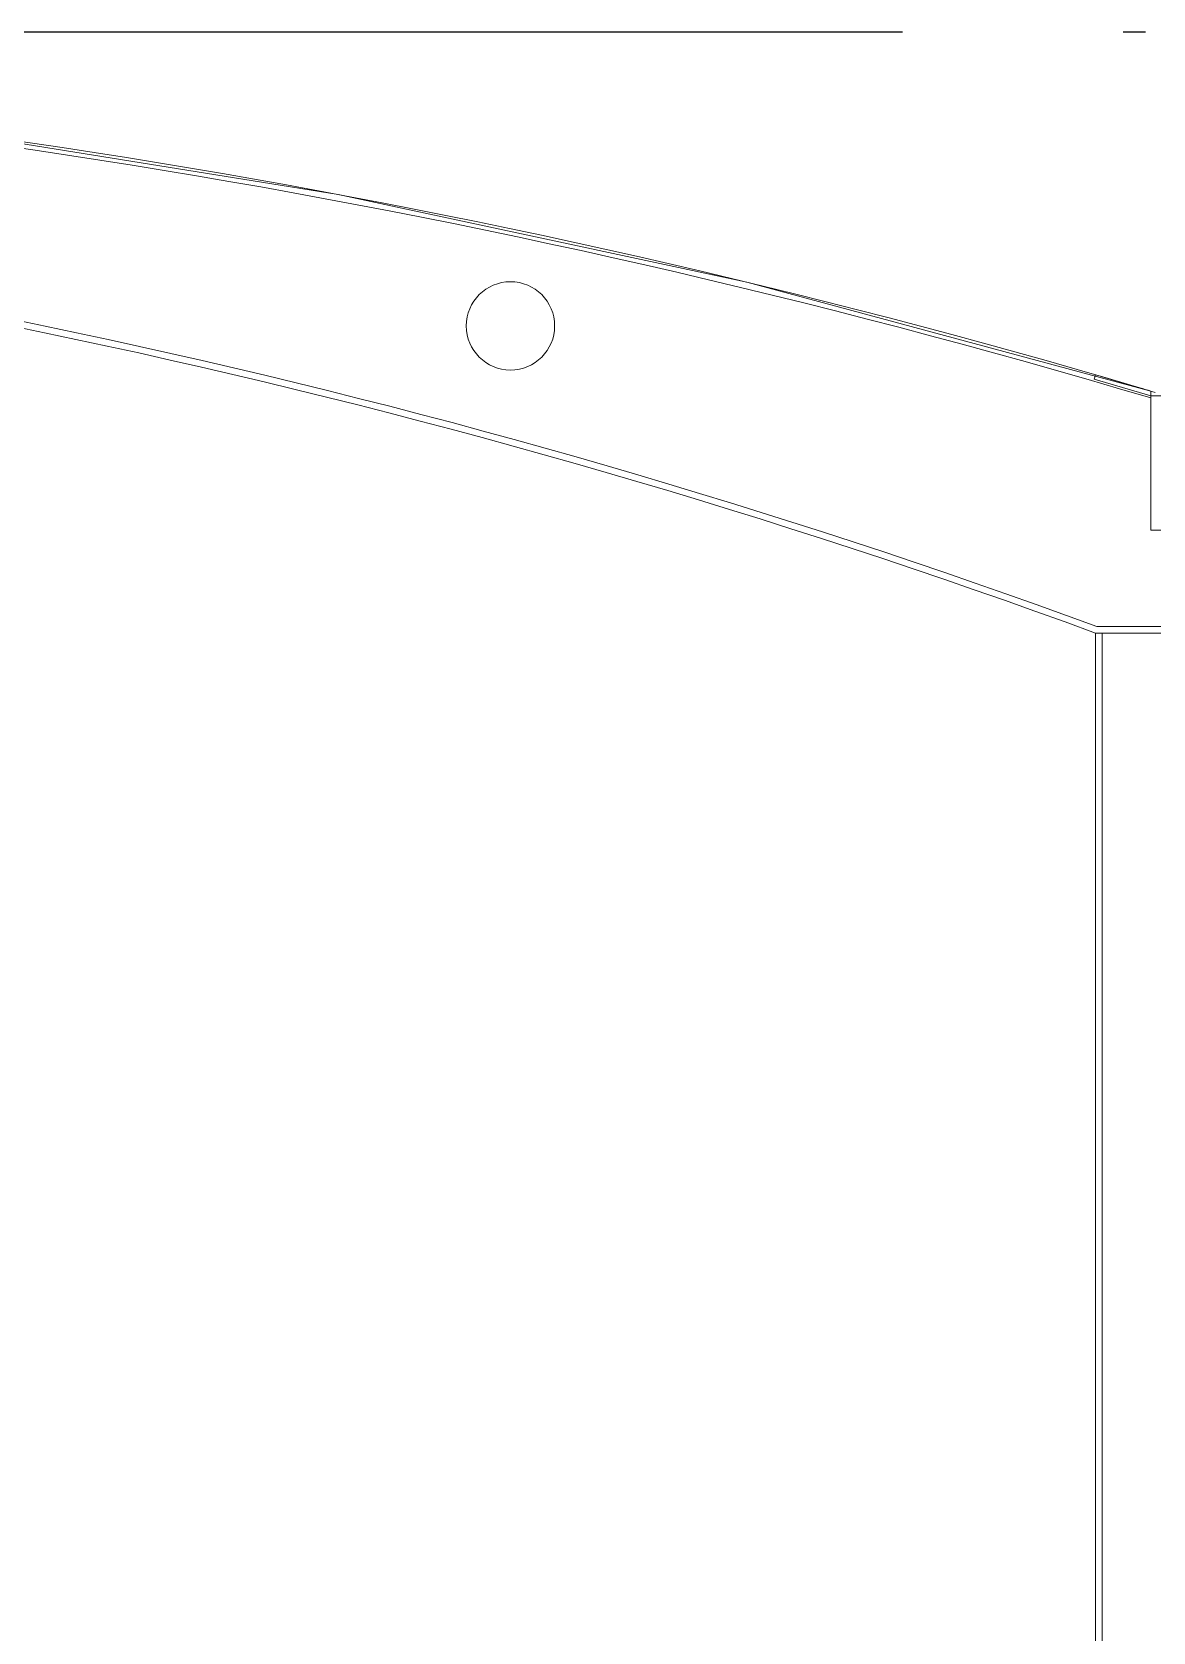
# Model space of a CAD drawing. Header units: millimetres. Extents: x -145765 to 32960, y 14307 to 133157.
# Drawn here: x 5287 to 6301, y 43505 to 44954 of the extents above; entities that cross this region are included whole.
import ezdxf

# ---------------------------------------------------------------- set-up
doc = ezdxf.new("R2010")
doc.units = ezdxf.units.MM
doc.header["$LTSCALE"] = 1000
doc.linetypes.add('DOTE', pattern=[2.42, 2, -0.2, 0.02, -0.2])
for name, color, linetype in [('A-AXIS-DOTE', 14, 'DOTE'), ('A-HATCH-1', 252, 'Continuous'), ('A-LIN-V', 9, 'Continuous'), ('PH-2D63', 86, 'Continuous')]:
    doc.layers.add(name, color=color, linetype=linetype)

msp = doc.modelspace()

# ---------------------------------------------------------------- linework, layer by layer
at = {"layer": 'A-AXIS-DOTE'}
msp.add_line((-49165.4, 44954.1), (24934.6, 44954.1), dxfattribs=at)
at = {"layer": 'A-HATCH-1', "lineweight": 9, "extrusion": (0, 1, 0)}
for p, q in [((5189.9, 44867.1), (5563.7, 44807)), ((5563.7, 44807), (5189.9, 44867.1)), ((5563.7, 44807), (5189.9, 44867.1)), ((5189.9, 44867.1), (5563.7, 44807)), ((5189.9, 44867.1), (5563.7, 44807)), ((5563.7, 44807), (5189.9, 44867.1)), ((5563.7, 44807), (5189.9, 44867.1)), ((5189.9, 44867.1), (5563.7, 44807)), ((5189.9, 44867.1), (5563.7, 44807)), ((5563.7, 44807), (5189.9, 44867.1)), ((5563.7, 44807), (5189.9, 44867.1)), ((5189.9, 44867.1), (5563.7, 44807)), ((5189.9, 44867.1), (5563.7, 44807)), ((5563.7, 44807), (5189.9, 44867.1)), ((5563.7, 44807), (5189.9, 44867.1)), ((5189.9, 44867.1), (5563.7, 44807)), ((5189.9, 44867.1), (5563.7, 44807)), ((5563.7, 44807), (5189.9, 44867.1)), ((5563.7, 44807), (5189.9, 44867.1)), ((5189.9, 44867.1), (5563.7, 44807)), ((5189.9, 44867.1), (5563.7, 44807)), ((5563.7, 44807), (5189.9, 44867.1)), ((5563.7, 44807), (5189.9, 44867.1)), ((5189.9, 44867.1), (5563.7, 44807)), ((5563.7, 44807), (5189.9, 44867.1)), ((5189.9, 44867.1), (5563.7, 44807)), ((5563.7, 44807), (5189.9, 44867.1)), ((5189.9, 44867.1), (5563.7, 44807)), ((5563.7, 44807), (5189.9, 44867.1)), ((5189.9, 44867.1), (5563.7, 44807)), ((5563.7, 44807), (5189.9, 44867.1)), ((5189.9, 44867.1), (5563.7, 44807)), ((5189.9, 44867.1), (5563.7, 44807)), ((5563.7, 44807), (5189.9, 44867.1)), ((5563.7, 44807), (5189.9, 44867.1)), ((5189.9, 44867.1), (5563.7, 44807)), ((5189.9, 44867.1), (5563.7, 44807)), ((5563.7, 44807), (5189.9, 44867.1)), ((5563.7, 44807), (5189.9, 44867.1)), ((5189.9, 44867.1), (5563.7, 44807)), ((5189.9, 44867.1), (5563.7, 44807)), ((5563.7, 44807), (5189.9, 44867.1)), ((5563.7, 44807), (5189.9, 44867.1)), ((5189.9, 44867.1), (5563.7, 44807)), ((5189.9, 44867.1), (5563.7, 44807)), ((5563.7, 44807), (5189.9, 44867.1)), ((5563.7, 44807), (5189.9, 44867.1)), ((5189.9, 44867.1), (5563.7, 44807)), ((5189.9, 44867.1), (5563.7, 44807)), ((5563.7, 44807), (5189.9, 44867.1)), ((5563.7, 44807), (5189.9, 44867.1)), ((5189.9, 44867.1), (5563.7, 44807)), ((5189.9, 44867.1), (5563.7, 44807)), ((5563.7, 44807), (5189.9, 44867.1)), ((5563.7, 44807), (5189.9, 44867.1)), ((5189.9, 44867.1), (5563.7, 44807)), ((5189.9, 44867.1), (5563.7, 44807)), ((5563.7, 44807), (5189.9, 44867.1)), ((5563.7, 44807), (5189.9, 44867.1)), ((5189.9, 44867.1), (5563.7, 44807)), ((5189.9, 44867.1), (5563.7, 44807)), ((5563.7, 44807), (5189.9, 44867.1)), ((5563.7, 44807), (5189.9, 44867.1)), ((5189.9, 44867.1), (5563.7, 44807)), ((5563.7, 44807), (5189.9, 44867.1)), ((5189.9, 44867.1), (5563.7, 44807)), ((5563.7, 44807), (5189.9, 44867.1)), ((5189.9, 44867.1), (5563.7, 44807)), ((5563.7, 44807), (5189.9, 44867.1)), ((5189.9, 44867.1), (5563.7, 44807)), ((5563.7, 44807), (5189.9, 44867.1)), ((5189.9, 44867.1), (5563.7, 44807)), ((5189.9, 44867.1), (5563.7, 44807)), ((5563.7, 44807), (5189.9, 44867.1)), ((5563.7, 44807), (5189.9, 44867.1)), ((5189.9, 44867.1), (5563.7, 44807)), ((5189.9, 44867.1), (5563.7, 44807)), ((5563.7, 44807), (5189.9, 44867.1)), ((5563.7, 44807), (5189.9, 44867.1)), ((5189.9, 44867.1), (5563.7, 44807)), ((5189.9, 44867.1), (5563.7, 44807)), ((5563.7, 44807), (5189.9, 44867.1)), ((5563.7, 44807), (5189.9, 44867.1)), ((5189.9, 44867.1), (5563.7, 44807)), ((5189.9, 44867.1), (5563.7, 44807)), ((5563.7, 44807), (5189.9, 44867.1)), ((5563.7, 44807), (5189.9, 44867.1)), ((5189.9, 44867.1), (5563.7, 44807)), ((5189.9, 44867.1), (5563.7, 44807)), ((5563.7, 44807), (5189.9, 44867.1)), ((5563.7, 44807), (5189.9, 44867.1)), ((5189.9, 44867.1), (5563.7, 44807)), ((5189.9, 44867.1), (5563.7, 44807)), ((5563.7, 44807), (5189.9, 44867.1)), ((5563.7, 44807), (5189.9, 44867.1)), ((5189.9, 44867.1), (5563.7, 44807)), ((5189.9, 44867.1), (5563.7, 44807)), ((5563.7, 44807), (5189.9, 44867.1)), ((5563.7, 44807), (5189.9, 44867.1)), ((5189.9, 44867.1), (5563.7, 44807)), ((5189.9, 44867.1), (5563.7, 44807)), ((5563.7, 44807), (5189.9, 44867.1)), ((5563.7, 44807), (5189.9, 44867.1)), ((5189.9, 44867.1), (5563.7, 44807)), ((5563.7, 44807), (5189.9, 44867.1)), ((5189.9, 44867.1), (5563.7, 44807)), ((5563.7, 44807), (5189.9, 44867.1)), ((5189.9, 44867.1), (5563.7, 44807)), ((5563.7, 44807), (5189.9, 44867.1)), ((5189.9, 44867.1), (5563.7, 44807)), ((5563.7, 44807), (5189.9, 44867.1)), ((5189.9, 44867.1), (5563.7, 44807)), ((5189.9, 44867.1), (5563.7, 44807)), ((5563.7, 44807), (5189.9, 44867.1)), ((5563.7, 44807), (5189.9, 44867.1)), ((5189.9, 44867.1), (5563.7, 44807)), ((5189.9, 44867.1), (5563.7, 44807)), ((5563.7, 44807), (5189.9, 44867.1)), ((5563.7, 44807), (5189.9, 44867.1)), ((5189.9, 44867.1), (5563.7, 44807)), ((5189.9, 44867.1), (5563.7, 44807)), ((5563.7, 44807), (5189.9, 44867.1)), ((5563.7, 44807), (5189.9, 44867.1)), ((5189.9, 44867.1), (5563.7, 44807)), ((5189.9, 44867.1), (5563.7, 44807)), ((5563.7, 44807), (5189.9, 44867.1)), ((5563.7, 44807), (5189.9, 44867.1)), ((5189.9, 44867.1), (5563.7, 44807)), ((5189.9, 44867.1), (5563.7, 44807)), ((5563.7, 44807), (5189.9, 44867.1)), ((5563.7, 44807), (5189.9, 44867.1)), ((5189.9, 44867.1), (5563.7, 44807)), ((5189.9, 44867.1), (5563.7, 44807)), ((5563.7, 44807), (5189.9, 44867.1)), ((5563.7, 44807), (5189.9, 44867.1)), ((5189.9, 44867.1), (5563.7, 44807)), ((5189.9, 44867.1), (5563.7, 44807)), ((5563.7, 44807), (5189.9, 44867.1)), ((5563.7, 44807), (5189.9, 44867.1)), ((5189.9, 44867.1), (5563.7, 44807)), ((5189.9, 44867.1), (5563.7, 44807)), ((5563.7, 44807), (5189.9, 44867.1)), ((5563.7, 44807), (5189.9, 44867.1)), ((5189.9, 44867.1), (5563.7, 44807)), ((5563.7, 44807), (5189.9, 44867.1)), ((5189.9, 44867.1), (5563.7, 44807)), ((5563.7, 44807), (5189.9, 44867.1)), ((5189.9, 44867.1), (5563.7, 44807)), ((5563.7, 44807), (5189.9, 44867.1)), ((5189.9, 44867.1), (5563.7, 44807)), ((5563.7, 44807), (5189.9, 44867.1)), ((5189.9, 44867.1), (5563.7, 44807)), ((5189.9, 44867.1), (5563.7, 44807)), ((5563.7, 44807), (5189.9, 44867.1)), ((5563.7, 44807), (5189.9, 44867.1)), ((5189.9, 44867.1), (5563.7, 44807)), ((5189.9, 44867.1), (5563.7, 44807)), ((5563.7, 44807), (5189.9, 44867.1)), ((5563.7, 44807), (5189.9, 44867.1)), ((5189.9, 44867.1), (5563.7, 44807)), ((5189.9, 44867.1), (5563.7, 44807)), ((5563.7, 44807), (5189.9, 44867.1)), ((5563.7, 44807), (5189.9, 44867.1)), ((5189.9, 44867.1), (5563.7, 44807)), ((5189.9, 44867.1), (5563.7, 44807)), ((5563.7, 44807), (5189.9, 44867.1)), ((5563.7, 44807), (5189.9, 44867.1)), ((5189.9, 44867.1), (5563.7, 44807)), ((5189.9, 44867.1), (5563.7, 44807)), ((5563.7, 44807), (5189.9, 44867.1)), ((5563.7, 44807), (5189.9, 44867.1)), ((5189.9, 44867.1), (5563.7, 44807)), ((5189.9, 44867.1), (5563.7, 44807)), ((5563.7, 44807), (5189.9, 44867.1)), ((5563.7, 44807), (5189.9, 44867.1)), ((5189.9, 44867.1), (5563.7, 44807)), ((5189.9, 44867.1), (5563.7, 44807)), ((5563.7, 44807), (5189.9, 44867.1)), ((5563.7, 44807), (5189.9, 44867.1)), ((5189.9, 44867.1), (5563.7, 44807)), ((5189.9, 44867.1), (5563.7, 44807)), ((5563.7, 44807), (5189.9, 44867.1)), ((5563.7, 44807), (5189.9, 44867.1)), ((5189.9, 44867.1), (5563.7, 44807)), ((5563.7, 44807), (5189.9, 44867.1)), ((5189.9, 44867.1), (5563.7, 44807)), ((5563.7, 44807), (5189.9, 44867.1)), ((5189.9, 44867.1), (5563.7, 44807)), ((5563.7, 44807), (5189.9, 44867.1)), ((5189.9, 44867.1), (5563.7, 44807)), ((5563.7, 44807), (5189.9, 44867.1)), ((5189.9, 44867.1), (5563.7, 44807)), ((5189.9, 44867.1), (5563.7, 44807)), ((5563.7, 44807), (5189.9, 44867.1)), ((5563.7, 44807), (5189.9, 44867.1)), ((5189.9, 44867.1), (5563.7, 44807)), ((5189.9, 44867.1), (5563.7, 44807)), ((5563.7, 44807), (5189.9, 44867.1)), ((5563.7, 44807), (5189.9, 44867.1)), ((5189.9, 44867.1), (5563.7, 44807)), ((5189.9, 44867.1), (5563.7, 44807)), ((5563.7, 44807), (5189.9, 44867.1)), ((5563.7, 44807), (5189.9, 44867.1)), ((5189.9, 44867.1), (5563.7, 44807)), ((5189.9, 44867.1), (5563.7, 44807)), ((5563.7, 44807), (5189.9, 44867.1)), ((5563.7, 44807), (5189.9, 44867.1)), ((5189.9, 44867.1), (5563.7, 44807)), ((5189.9, 44867.1), (5563.7, 44807)), ((5563.7, 44807), (5189.9, 44867.1)), ((5563.7, 44807), (5189.9, 44867.1)), ((5189.9, 44867.1), (5563.7, 44807)), ((5189.9, 44867.1), (5563.7, 44807)), ((5563.7, 44807), (5189.9, 44867.1)), ((5563.7, 44807), (5189.9, 44867.1)), ((5189.9, 44867.1), (5563.7, 44807)), ((5189.9, 44867.1), (5563.7, 44807)), ((5563.7, 44807), (5189.9, 44867.1)), ((5563.7, 44807), (5189.9, 44867.1)), ((5189.9, 44867.1), (5563.7, 44807)), ((5189.9, 44867.1), (5563.7, 44807)), ((5563.7, 44807), (5189.9, 44867.1)), ((5563.7, 44807), (5189.9, 44867.1)), ((5189.9, 44867.1), (5563.7, 44807)), ((5563.7, 44807), (5189.9, 44867.1)), ((5189.9, 44867.1), (5563.7, 44807)), ((5563.7, 44807), (5189.9, 44867.1)), ((5189.9, 44867.1), (5563.7, 44807)), ((5563.7, 44807), (5189.9, 44867.1)), ((5189.9, 44867.1), (5563.7, 44807)), ((5563.7, 44807), (5189.9, 44867.1)), ((5189.9, 44867.1), (5563.7, 44807)), ((5189.9, 44867.1), (5563.7, 44807)), ((5563.7, 44807), (5189.9, 44867.1)), ((5563.7, 44807), (5189.9, 44867.1)), ((5189.9, 44867.1), (5563.7, 44807)), ((5189.9, 44867.1), (5563.7, 44807)), ((5563.7, 44807), (5189.9, 44867.1)), ((5563.7, 44807), (5189.9, 44867.1)), ((5189.9, 44867.1), (5563.7, 44807)), ((5189.9, 44867.1), (5563.7, 44807)), ((5563.7, 44807), (5189.9, 44867.1)), ((5563.7, 44807), (5189.9, 44867.1)), ((5189.9, 44867.1), (5563.7, 44807)), ((5189.9, 44867.1), (5563.7, 44807)), ((5563.7, 44807), (5189.9, 44867.1)), ((5563.7, 44807), (5189.9, 44867.1)), ((5189.9, 44867.1), (5563.7, 44807)), ((5189.9, 44867.1), (5563.7, 44807)), ((5563.7, 44807), (5189.9, 44867.1)), ((5563.7, 44807), (5189.9, 44867.1)), ((5189.9, 44867.1), (5563.7, 44807)), ((5189.9, 44867.1), (5563.7, 44807)), ((5563.7, 44807), (5189.9, 44867.1)), ((5563.7, 44807), (5189.9, 44867.1)), ((5189.9, 44867.1), (5563.7, 44807)), ((5189.9, 44867.1), (5563.7, 44807)), ((5563.7, 44807), (5189.9, 44867.1)), ((5563.7, 44807), (5189.9, 44867.1)), ((5189.9, 44867.1), (5563.7, 44807)), ((5189.9, 44867.1), (5563.7, 44807)), ((5563.7, 44807), (5189.9, 44867.1)), ((5563.7, 44807), (5189.9, 44867.1)), ((5189.9, 44867.1), (5563.7, 44807)), ((5563.7, 44807), (5189.9, 44867.1)), ((5189.9, 44867.1), (5563.7, 44807)), ((5563.7, 44807), (5189.9, 44867.1)), ((5189.9, 44867.1), (5563.7, 44807)), ((5563.7, 44807), (5189.9, 44867.1)), ((5189.9, 44867.1), (5563.7, 44807)), ((5563.7, 44807), (5189.9, 44867.1)), ((5189.9, 44867.1), (5563.7, 44807)), ((5189.9, 44867.1), (5563.7, 44807)), ((5563.7, 44807), (5189.9, 44867.1)), ((5563.7, 44807), (5189.9, 44867.1)), ((5189.9, 44867.1), (5563.7, 44807)), ((5189.9, 44867.1), (5563.7, 44807)), ((5563.7, 44807), (5189.9, 44867.1)), ((5563.7, 44807), (5189.9, 44867.1)), ((5189.9, 44867.1), (5563.7, 44807)), ((5189.9, 44867.1), (5563.7, 44807)), ((5563.7, 44807), (5189.9, 44867.1)), ((5563.7, 44807), (5189.9, 44867.1)), ((5189.9, 44867.1), (5563.7, 44807)), ((5189.9, 44867.1), (5563.7, 44807)), ((5563.7, 44807), (5189.9, 44867.1)), ((5563.7, 44807), (5189.9, 44867.1)), ((5189.9, 44867.1), (5563.7, 44807)), ((5189.9, 44867.1), (5563.7, 44807)), ((5563.7, 44807), (5189.9, 44867.1)), ((5563.7, 44807), (5189.9, 44867.1)), ((5189.9, 44867.1), (5563.7, 44807)), ((5189.9, 44867.1), (5563.7, 44807)), ((5563.7, 44807), (5189.9, 44867.1)), ((5563.7, 44807), (5189.9, 44867.1)), ((5189.9, 44867.1), (5563.7, 44807)), ((5189.9, 44867.1), (5563.7, 44807)), ((5563.7, 44807), (5189.9, 44867.1)), ((5563.7, 44807), (5189.9, 44867.1)), ((5189.9, 44867.1), (5563.7, 44807)), ((5189.9, 44867.1), (5563.7, 44807)), ((5563.7, 44807), (5189.9, 44867.1)), ((5563.7, 44807), (5189.9, 44867.1)), ((5189.9, 44867.1), (5563.7, 44807)), ((5563.7, 44807), (5189.9, 44867.1)), ((5189.9, 44867.1), (5563.7, 44807)), ((5563.7, 44807), (5189.9, 44867.1)), ((5189.9, 44867.1), (5563.7, 44807)), ((5563.7, 44807), (5189.9, 44867.1)), ((5189.9, 44867.1), (5563.7, 44807)), ((5563.7, 44807), (5189.9, 44867.1)), ((5189.9, 44867.1), (5563.7, 44807)), ((5189.9, 44867.1), (5563.7, 44807)), ((5563.7, 44807), (5189.9, 44867.1)), ((5563.7, 44807), (5189.9, 44867.1)), ((5189.9, 44867.1), (5563.7, 44807)), ((5189.9, 44867.1), (5563.7, 44807)), ((5563.7, 44807), (5189.9, 44867.1)), ((5563.7, 44807), (5189.9, 44867.1)), ((5189.9, 44867.1), (5563.7, 44807)), ((5563.7, 44807), (5933.9, 44727.5)), ((5933.9, 44727.5), (5563.7, 44807)), ((5933.9, 44727.5), (5563.7, 44807)), ((5563.7, 44807), (5933.9, 44727.5)), ((5563.7, 44807), (5933.9, 44727.5)), ((5933.9, 44727.5), (5563.7, 44807)), ((5933.9, 44727.5), (5563.7, 44807)), ((5563.7, 44807), (5933.9, 44727.5)), ((5563.7, 44807), (5933.9, 44727.5)), ((5933.9, 44727.5), (5563.7, 44807)), ((5933.9, 44727.5), (5563.7, 44807)), ((5563.7, 44807), (5933.9, 44727.5)), ((5563.7, 44807), (5933.9, 44727.5)), ((5933.9, 44727.5), (5563.7, 44807)), ((5933.9, 44727.5), (5563.7, 44807)), ((5563.7, 44807), (5933.9, 44727.5)), ((5563.7, 44807), (5933.9, 44727.5)), ((5933.9, 44727.5), (5563.7, 44807)), ((5933.9, 44727.5), (5563.7, 44807)), ((5563.7, 44807), (5933.9, 44727.5)), ((5563.7, 44807), (5933.9, 44727.5)), ((5933.9, 44727.5), (5563.7, 44807)), ((5933.9, 44727.5), (5563.7, 44807)), ((5563.7, 44807), (5933.9, 44727.5)), ((5563.7, 44807), (5933.9, 44727.5)), ((5933.9, 44727.5), (5563.7, 44807)), ((5933.9, 44727.5), (5563.7, 44807)), ((5563.7, 44807), (5933.9, 44727.5)), ((5563.7, 44807), (5933.9, 44727.5)), ((5933.9, 44727.5), (5563.7, 44807)), ((5933.9, 44727.5), (5563.7, 44807)), ((5563.7, 44807), (5933.9, 44727.5)), ((5563.7, 44807), (5933.9, 44727.5)), ((5933.9, 44727.5), (5563.7, 44807)), ((5933.9, 44727.5), (5563.7, 44807)), ((5563.7, 44807), (5933.9, 44727.5)), ((5563.7, 44807), (5933.9, 44727.5)), ((5933.9, 44727.5), (5563.7, 44807)), ((5933.9, 44727.5), (5563.7, 44807)), ((5563.7, 44807), (5933.9, 44727.5)), ((5563.7, 44807), (5933.9, 44727.5)), ((5933.9, 44727.5), (5563.7, 44807)), ((5933.9, 44727.5), (5563.7, 44807)), ((5563.7, 44807), (5933.9, 44727.5)), ((5563.7, 44807), (5933.9, 44727.5)), ((5933.9, 44727.5), (5563.7, 44807)), ((5933.9, 44727.5), (5563.7, 44807)), ((5563.7, 44807), (5933.9, 44727.5)), ((5563.7, 44807), (5933.9, 44727.5)), ((5933.9, 44727.5), (5563.7, 44807)), ((5933.9, 44727.5), (5563.7, 44807)), ((5563.7, 44807), (5933.9, 44727.5)), ((5563.7, 44807), (5933.9, 44727.5)), ((5933.9, 44727.5), (5563.7, 44807)), ((5933.9, 44727.5), (5563.7, 44807)), ((5563.7, 44807), (5933.9, 44727.5)), ((5563.7, 44807), (5933.9, 44727.5)), ((5933.9, 44727.5), (5563.7, 44807)), ((5933.9, 44727.5), (5563.7, 44807)), ((5563.7, 44807), (5933.9, 44727.5)), ((5563.7, 44807), (5933.9, 44727.5)), ((5933.9, 44727.5), (5563.7, 44807)), ((5933.9, 44727.5), (5563.7, 44807)), ((5563.7, 44807), (5933.9, 44727.5)), ((5563.7, 44807), (5933.9, 44727.5)), ((5933.9, 44727.5), (5563.7, 44807)), ((5933.9, 44727.5), (5563.7, 44807)), ((5563.7, 44807), (5933.9, 44727.5)), ((5563.7, 44807), (5933.9, 44727.5)), ((5933.9, 44727.5), (5563.7, 44807)), ((5933.9, 44727.5), (5563.7, 44807)), ((5563.7, 44807), (5933.9, 44727.5)), ((5563.7, 44807), (5933.9, 44727.5)), ((5933.9, 44727.5), (5563.7, 44807)), ((5933.9, 44727.5), (5563.7, 44807)), ((5563.7, 44807), (5933.9, 44727.5)), ((5563.7, 44807), (5933.9, 44727.5)), ((5933.9, 44727.5), (5563.7, 44807)), ((5933.9, 44727.5), (5563.7, 44807)), ((5563.7, 44807), (5933.9, 44727.5)), ((5563.7, 44807), (5933.9, 44727.5)), ((5933.9, 44727.5), (5563.7, 44807)), ((5933.9, 44727.5), (5563.7, 44807)), ((5563.7, 44807), (5933.9, 44727.5)), ((5563.7, 44807), (5933.9, 44727.5)), ((5933.9, 44727.5), (5563.7, 44807)), ((5933.9, 44727.5), (5563.7, 44807)), ((5563.7, 44807), (5933.9, 44727.5)), ((5563.7, 44807), (5933.9, 44727.5)), ((5933.9, 44727.5), (5563.7, 44807)), ((5933.9, 44727.5), (5563.7, 44807)), ((5563.7, 44807), (5933.9, 44727.5)), ((5563.7, 44807), (5933.9, 44727.5)), ((5933.9, 44727.5), (5563.7, 44807)), ((5933.9, 44727.5), (5563.7, 44807)), ((5563.7, 44807), (5933.9, 44727.5)), ((5563.7, 44807), (5933.9, 44727.5)), ((5933.9, 44727.5), (5563.7, 44807)), ((5933.9, 44727.5), (5563.7, 44807)), ((5563.7, 44807), (5933.9, 44727.5)), ((5563.7, 44807), (5933.9, 44727.5)), ((5933.9, 44727.5), (5563.7, 44807)), ((5933.9, 44727.5), (5563.7, 44807)), ((5563.7, 44807), (5933.9, 44727.5)), ((5563.7, 44807), (5933.9, 44727.5)), ((5933.9, 44727.5), (5563.7, 44807)), ((5933.9, 44727.5), (5563.7, 44807)), ((5563.7, 44807), (5933.9, 44727.5)), ((5563.7, 44807), (5933.9, 44727.5)), ((5933.9, 44727.5), (5563.7, 44807)), ((5933.9, 44727.5), (5563.7, 44807)), ((5563.7, 44807), (5933.9, 44727.5)), ((5563.7, 44807), (5933.9, 44727.5)), ((5933.9, 44727.5), (5563.7, 44807)), ((5933.9, 44727.5), (5563.7, 44807)), ((5563.7, 44807), (5933.9, 44727.5)), ((5563.7, 44807), (5933.9, 44727.5)), ((5933.9, 44727.5), (5563.7, 44807)), ((5933.9, 44727.5), (5563.7, 44807)), ((5563.7, 44807), (5933.9, 44727.5)), ((5563.7, 44807), (5933.9, 44727.5)), ((5933.9, 44727.5), (5563.7, 44807)), ((5933.9, 44727.5), (5563.7, 44807)), ((5563.7, 44807), (5933.9, 44727.5)), ((5563.7, 44807), (5933.9, 44727.5)), ((5933.9, 44727.5), (5563.7, 44807)), ((5933.9, 44727.5), (5563.7, 44807)), ((5563.7, 44807), (5933.9, 44727.5)), ((5563.7, 44807), (5933.9, 44727.5)), ((5933.9, 44727.5), (5563.7, 44807)), ((5933.9, 44727.5), (5563.7, 44807)), ((5563.7, 44807), (5933.9, 44727.5)), ((5563.7, 44807), (5933.9, 44727.5)), ((5933.9, 44727.5), (5563.7, 44807)), ((5933.9, 44727.5), (5563.7, 44807)), ((5563.7, 44807), (5933.9, 44727.5)), ((5563.7, 44807), (5933.9, 44727.5)), ((5933.9, 44727.5), (5563.7, 44807)), ((5933.9, 44727.5), (5563.7, 44807)), ((5563.7, 44807), (5933.9, 44727.5)), ((5563.7, 44807), (5933.9, 44727.5)), ((5933.9, 44727.5), (5563.7, 44807)), ((5933.9, 44727.5), (5563.7, 44807)), ((5563.7, 44807), (5933.9, 44727.5)), ((5563.7, 44807), (5933.9, 44727.5)), ((5933.9, 44727.5), (5563.7, 44807)), ((5933.9, 44727.5), (5563.7, 44807)), ((5563.7, 44807), (5933.9, 44727.5)), ((5563.7, 44807), (5933.9, 44727.5)), ((5933.9, 44727.5), (5563.7, 44807)), ((5933.9, 44727.5), (5563.7, 44807)), ((5563.7, 44807), (5933.9, 44727.5)), ((5563.7, 44807), (5933.9, 44727.5)), ((5933.9, 44727.5), (5563.7, 44807)), ((5933.9, 44727.5), (5563.7, 44807)), ((5563.7, 44807), (5933.9, 44727.5)), ((5563.7, 44807), (5933.9, 44727.5)), ((5933.9, 44727.5), (5563.7, 44807)), ((5933.9, 44727.5), (5563.7, 44807)), ((5563.7, 44807), (5933.9, 44727.5)), ((5563.7, 44807), (5933.9, 44727.5)), ((5933.9, 44727.5), (5563.7, 44807)), ((5933.9, 44727.5), (5563.7, 44807)), ((5563.7, 44807), (5933.9, 44727.5)), ((5563.7, 44807), (5933.9, 44727.5)), ((5933.9, 44727.5), (5563.7, 44807)), ((5933.9, 44727.5), (5563.7, 44807)), ((5563.7, 44807), (5933.9, 44727.5)), ((5563.7, 44807), (5933.9, 44727.5)), ((5933.9, 44727.5), (5563.7, 44807)), ((5933.9, 44727.5), (5563.7, 44807)), ((5563.7, 44807), (5933.9, 44727.5)), ((5563.7, 44807), (5933.9, 44727.5)), ((5933.9, 44727.5), (5563.7, 44807)), ((5933.9, 44727.5), (5563.7, 44807)), ((5563.7, 44807), (5933.9, 44727.5)), ((5563.7, 44807), (5933.9, 44727.5)), ((5933.9, 44727.5), (5563.7, 44807)), ((5933.9, 44727.5), (5563.7, 44807)), ((5563.7, 44807), (5933.9, 44727.5)), ((5563.7, 44807), (5933.9, 44727.5)), ((5933.9, 44727.5), (5563.7, 44807)), ((5933.9, 44727.5), (5563.7, 44807)), ((5563.7, 44807), (5933.9, 44727.5)), ((5563.7, 44807), (5933.9, 44727.5)), ((5933.9, 44727.5), (5563.7, 44807)), ((5933.9, 44727.5), (5563.7, 44807)), ((5563.7, 44807), (5933.9, 44727.5)), ((5563.7, 44807), (5933.9, 44727.5)), ((5933.9, 44727.5), (5563.7, 44807)), ((5933.9, 44727.5), (5563.7, 44807)), ((5563.7, 44807), (5933.9, 44727.5)), ((5563.7, 44807), (5933.9, 44727.5)), ((5933.9, 44727.5), (5563.7, 44807)), ((5933.9, 44727.5), (5563.7, 44807)), ((5563.7, 44807), (5933.9, 44727.5)), ((5563.7, 44807), (5933.9, 44727.5)), ((5933.9, 44727.5), (5563.7, 44807)), ((5933.9, 44727.5), (5563.7, 44807)), ((5563.7, 44807), (5933.9, 44727.5)), ((5563.7, 44807), (5933.9, 44727.5)), ((5933.9, 44727.5), (5563.7, 44807)), ((5933.9, 44727.5), (5563.7, 44807)), ((5563.7, 44807), (5933.9, 44727.5)), ((5563.7, 44807), (5933.9, 44727.5)), ((5933.9, 44727.5), (5563.7, 44807)), ((5933.9, 44727.5), (5563.7, 44807)), ((5563.7, 44807), (5933.9, 44727.5)), ((5563.7, 44807), (5933.9, 44727.5)), ((5933.9, 44727.5), (5563.7, 44807)), ((5933.9, 44727.5), (5563.7, 44807)), ((5563.7, 44807), (5933.9, 44727.5)), ((5563.7, 44807), (5933.9, 44727.5)), ((5933.9, 44727.5), (5563.7, 44807)), ((5933.9, 44727.5), (5563.7, 44807)), ((5563.7, 44807), (5933.9, 44727.5)), ((5563.7, 44807), (5933.9, 44727.5)), ((5933.9, 44727.5), (5563.7, 44807)), ((5933.9, 44727.5), (5563.7, 44807)), ((5563.7, 44807), (5933.9, 44727.5)), ((5563.7, 44807), (5933.9, 44727.5)), ((5933.9, 44727.5), (5563.7, 44807)), ((5933.9, 44727.5), (5563.7, 44807)), ((5563.7, 44807), (5933.9, 44727.5)), ((5563.7, 44807), (5933.9, 44727.5)), ((5933.9, 44727.5), (5563.7, 44807)), ((5933.9, 44727.5), (5563.7, 44807)), ((5563.7, 44807), (5933.9, 44727.5)), ((5563.7, 44807), (5933.9, 44727.5)), ((5933.9, 44727.5), (5563.7, 44807)), ((5933.9, 44727.5), (5563.7, 44807)), ((5563.7, 44807), (5933.9, 44727.5)), ((5563.7, 44807), (5933.9, 44727.5)), ((5933.9, 44727.5), (5563.7, 44807)), ((5933.9, 44727.5), (5563.7, 44807)), ((5563.7, 44807), (5933.9, 44727.5)), ((5563.7, 44807), (5933.9, 44727.5)), ((5933.9, 44727.5), (5563.7, 44807)), ((5933.9, 44727.5), (5563.7, 44807)), ((5563.7, 44807), (5933.9, 44727.5)), ((5563.7, 44807), (5933.9, 44727.5)), ((5933.9, 44727.5), (5563.7, 44807)), ((5933.9, 44727.5), (5563.7, 44807)), ((5563.7, 44807), (5933.9, 44727.5)), ((5563.7, 44807), (5933.9, 44727.5)), ((5933.9, 44727.5), (5563.7, 44807)), ((5933.9, 44727.5), (5563.7, 44807)), ((5563.7, 44807), (5933.9, 44727.5)), ((5563.7, 44807), (5933.9, 44727.5)), ((5933.9, 44727.5), (5563.7, 44807)), ((5933.9, 44727.5), (5563.7, 44807)), ((5563.7, 44807), (5933.9, 44727.5)), ((5563.7, 44807), (5933.9, 44727.5)), ((5933.9, 44727.5), (5563.7, 44807)), ((5933.9, 44727.5), (5563.7, 44807)), ((5563.7, 44807), (5933.9, 44727.5)), ((5563.7, 44807), (5933.9, 44727.5)), ((5933.9, 44727.5), (5563.7, 44807)), ((5933.9, 44727.5), (5563.7, 44807)), ((5563.7, 44807), (5933.9, 44727.5)), ((5563.7, 44807), (5933.9, 44727.5)), ((5933.9, 44727.5), (5563.7, 44807)), ((5933.9, 44727.5), (5563.7, 44807)), ((5563.7, 44807), (5933.9, 44727.5)), ((5563.7, 44807), (5933.9, 44727.5)), ((5933.9, 44727.5), (5563.7, 44807)), ((5933.9, 44727.5), (5563.7, 44807)), ((5563.7, 44807), (5933.9, 44727.5)), ((5563.7, 44807), (5933.9, 44727.5)), ((5933.9, 44727.5), (5563.7, 44807)), ((5933.9, 44727.5), (5563.7, 44807)), ((5563.7, 44807), (5933.9, 44727.5)), ((5563.7, 44807), (5933.9, 44727.5)), ((5933.9, 44727.5), (5563.7, 44807)), ((5933.9, 44727.5), (5563.7, 44807)), ((5563.7, 44807), (5933.9, 44727.5)), ((5563.7, 44807), (5933.9, 44727.5)), ((5933.9, 44727.5), (5563.7, 44807)), ((5933.9, 44727.5), (5563.7, 44807)), ((5563.7, 44807), (5933.9, 44727.5)), ((5563.7, 44807), (5933.9, 44727.5)), ((5933.9, 44727.5), (5563.7, 44807)), ((5933.9, 44727.5), (5563.7, 44807)), ((5563.7, 44807), (5933.9, 44727.5)), ((5563.7, 44807), (5933.9, 44727.5)), ((5933.9, 44727.5), (5563.7, 44807)), ((5933.9, 44727.5), (5563.7, 44807)), ((5563.7, 44807), (5933.9, 44727.5)), ((5563.7, 44807), (5933.9, 44727.5)), ((5933.9, 44727.5), (5563.7, 44807)), ((5933.9, 44727.5), (5563.7, 44807)), ((5563.7, 44807), (5933.9, 44727.5)), ((5563.7, 44807), (5933.9, 44727.5)), ((5933.9, 44727.5), (5563.7, 44807)), ((5933.9, 44727.5), (5563.7, 44807)), ((5563.7, 44807), (5933.9, 44727.5)), ((5563.7, 44807), (5933.9, 44727.5)), ((5933.9, 44727.5), (5563.7, 44807)), ((5933.9, 44727.5), (5563.7, 44807)), ((5563.7, 44807), (5933.9, 44727.5)), ((5563.7, 44807), (5933.9, 44727.5)), ((5933.9, 44727.5), (5563.7, 44807)), ((5933.9, 44727.5), (5563.7, 44807)), ((5563.7, 44807), (5933.9, 44727.5)), ((5563.7, 44807), (5933.9, 44727.5)), ((5933.9, 44727.5), (5563.7, 44807)), ((5933.9, 44727.5), (5563.7, 44807)), ((5563.7, 44807), (5933.9, 44727.5)), ((5563.7, 44807), (5933.9, 44727.5)), ((5933.9, 44727.5), (5563.7, 44807)), ((5933.9, 44727.5), (5563.7, 44807)), ((5563.7, 44807), (5933.9, 44727.5)), ((5563.7, 44807), (5933.9, 44727.5)), ((5933.9, 44727.5), (5563.7, 44807)), ((5933.9, 44727.5), (5563.7, 44807)), ((5563.7, 44807), (5933.9, 44727.5)), ((5563.7, 44807), (5933.9, 44727.5)), ((5933.9, 44727.5), (5563.7, 44807)), ((5933.9, 44727.5), (5563.7, 44807)), ((5563.7, 44807), (5933.9, 44727.5)), ((5933.9, 44727.5), (6299.5, 44628.8)), ((6299.5, 44628.8), (5933.9, 44727.5)), ((6299.5, 44628.8), (5933.9, 44727.5)), ((5933.9, 44727.5), (6299.5, 44628.8)), ((5933.9, 44727.5), (6299.5, 44628.8)), ((6299.5, 44628.8), (5933.9, 44727.5)), ((6299.5, 44628.8), (5933.9, 44727.5)), ((5933.9, 44727.5), (6299.5, 44628.8)), ((5933.9, 44727.5), (6299.5, 44628.8)), ((6299.5, 44628.8), (5933.9, 44727.5)), ((6299.5, 44628.8), (5933.9, 44727.5)), ((5933.9, 44727.5), (6299.5, 44628.8)), ((6299.5, 44628.8), (5933.9, 44727.5)), ((5933.9, 44727.5), (6299.5, 44628.8)), ((6299.5, 44628.8), (5933.9, 44727.5)), ((5933.9, 44727.5), (6299.5, 44628.8)), ((5933.9, 44727.5), (6299.5, 44628.8)), ((6299.5, 44628.8), (5933.9, 44727.5)), ((6299.5, 44628.8), (5933.9, 44727.5)), ((5933.9, 44727.5), (6299.5, 44628.8)), ((5933.9, 44727.5), (6299.5, 44628.8)), ((6299.5, 44628.8), (5933.9, 44727.5)), ((6299.5, 44628.8), (5933.9, 44727.5)), ((5933.9, 44727.5), (6299.5, 44628.8)), ((5933.9, 44727.5), (6299.5, 44628.8)), ((6299.5, 44628.8), (5933.9, 44727.5)), ((6299.5, 44628.8), (5933.9, 44727.5)), ((5933.9, 44727.5), (6299.5, 44628.8)), ((5933.9, 44727.5), (6299.5, 44628.8)), ((6299.5, 44628.8), (5933.9, 44727.5)), ((6299.5, 44628.8), (5933.9, 44727.5)), ((5933.9, 44727.5), (6299.5, 44628.8)), ((5933.9, 44727.5), (6299.5, 44628.8)), ((6299.5, 44628.8), (5933.9, 44727.5)), ((6299.5, 44628.8), (5933.9, 44727.5)), ((5933.9, 44727.5), (6299.5, 44628.8)), ((5933.9, 44727.5), (6299.5, 44628.8)), ((6299.5, 44628.8), (5933.9, 44727.5)), ((6299.5, 44628.8), (5933.9, 44727.5)), ((5933.9, 44727.5), (6299.5, 44628.8)), ((5933.9, 44727.5), (6299.5, 44628.8)), ((6299.5, 44628.8), (5933.9, 44727.5)), ((6299.5, 44628.8), (5933.9, 44727.5)), ((5933.9, 44727.5), (6299.5, 44628.8)), ((5933.9, 44727.5), (6299.5, 44628.8)), ((6299.5, 44628.8), (5933.9, 44727.5)), ((6299.5, 44628.8), (5933.9, 44727.5)), ((5933.9, 44727.5), (6299.5, 44628.8)), ((5933.9, 44727.5), (6299.5, 44628.8)), ((6299.5, 44628.8), (5933.9, 44727.5)), ((6299.5, 44628.8), (5933.9, 44727.5)), ((5933.9, 44727.5), (6299.5, 44628.8)), ((6299.5, 44628.8), (5933.9, 44727.5)), ((5933.9, 44727.5), (6299.5, 44628.8)), ((6299.5, 44628.8), (5933.9, 44727.5)), ((5933.9, 44727.5), (6299.5, 44628.8)), ((5933.9, 44727.5), (6299.5, 44628.8)), ((6299.5, 44628.8), (5933.9, 44727.5)), ((6299.5, 44628.8), (5933.9, 44727.5)), ((5933.9, 44727.5), (6299.5, 44628.8)), ((5933.9, 44727.5), (6299.5, 44628.8)), ((6299.5, 44628.8), (5933.9, 44727.5)), ((6299.5, 44628.8), (5933.9, 44727.5)), ((5933.9, 44727.5), (6299.5, 44628.8)), ((5933.9, 44727.5), (6299.5, 44628.8)), ((6299.5, 44628.8), (5933.9, 44727.5)), ((6299.5, 44628.8), (5933.9, 44727.5)), ((5933.9, 44727.5), (6299.5, 44628.8)), ((5933.9, 44727.5), (6299.5, 44628.8)), ((6299.5, 44628.8), (5933.9, 44727.5)), ((6299.5, 44628.8), (5933.9, 44727.5)), ((5933.9, 44727.5), (6299.5, 44628.8)), ((5933.9, 44727.5), (6299.5, 44628.8)), ((6299.5, 44628.8), (5933.9, 44727.5)), ((6299.5, 44628.8), (5933.9, 44727.5)), ((5933.9, 44727.5), (6299.5, 44628.8)), ((5933.9, 44727.5), (6299.5, 44628.8)), ((6299.5, 44628.8), (5933.9, 44727.5)), ((6299.5, 44628.8), (5933.9, 44727.5)), ((5933.9, 44727.5), (6299.5, 44628.8)), ((5933.9, 44727.5), (6299.5, 44628.8)), ((6299.5, 44628.8), (5933.9, 44727.5)), ((6299.5, 44628.8), (5933.9, 44727.5)), ((5933.9, 44727.5), (6299.5, 44628.8)), ((5933.9, 44727.5), (6299.5, 44628.8)), ((6299.5, 44628.8), (5933.9, 44727.5)), ((6299.5, 44628.8), (5933.9, 44727.5)), ((5933.9, 44727.5), (6299.5, 44628.8)), ((5933.9, 44727.5), (6299.5, 44628.8)), ((6299.5, 44628.8), (5933.9, 44727.5)), ((6299.5, 44628.8), (5933.9, 44727.5)), ((5933.9, 44727.5), (6299.5, 44628.8)), ((6299.5, 44628.8), (5933.9, 44727.5)), ((5933.9, 44727.5), (6299.5, 44628.8)), ((6299.5, 44628.8), (5933.9, 44727.5)), ((5933.9, 44727.5), (6299.5, 44628.8)), ((5933.9, 44727.5), (6299.5, 44628.8)), ((6299.5, 44628.8), (5933.9, 44727.5)), ((6299.5, 44628.8), (5933.9, 44727.5)), ((5933.9, 44727.5), (6299.5, 44628.8)), ((5933.9, 44727.5), (6299.5, 44628.8)), ((6299.5, 44628.8), (5933.9, 44727.5)), ((6299.5, 44628.8), (5933.9, 44727.5)), ((5933.9, 44727.5), (6299.5, 44628.8)), ((5933.9, 44727.5), (6299.5, 44628.8)), ((6299.5, 44628.8), (5933.9, 44727.5)), ((6299.5, 44628.8), (5933.9, 44727.5)), ((5933.9, 44727.5), (6299.5, 44628.8)), ((5933.9, 44727.5), (6299.5, 44628.8)), ((6299.5, 44628.8), (5933.9, 44727.5)), ((6299.5, 44628.8), (5933.9, 44727.5)), ((5933.9, 44727.5), (6299.5, 44628.8)), ((5933.9, 44727.5), (6299.5, 44628.8)), ((6299.5, 44628.8), (5933.9, 44727.5)), ((6299.5, 44628.8), (5933.9, 44727.5)), ((5933.9, 44727.5), (6299.5, 44628.8)), ((5933.9, 44727.5), (6299.5, 44628.8)), ((6299.5, 44628.8), (5933.9, 44727.5)), ((6299.5, 44628.8), (5933.9, 44727.5)), ((5933.9, 44727.5), (6299.5, 44628.8)), ((5933.9, 44727.5), (6299.5, 44628.8)), ((6299.5, 44628.8), (5933.9, 44727.5)), ((6299.5, 44628.8), (5933.9, 44727.5)), ((5933.9, 44727.5), (6299.5, 44628.8)), ((5933.9, 44727.5), (6299.5, 44628.8)), ((6299.5, 44628.8), (5933.9, 44727.5)), ((6299.5, 44628.8), (5933.9, 44727.5)), ((5933.9, 44727.5), (6299.5, 44628.8)), ((5933.9, 44727.5), (6299.5, 44628.8)), ((6299.5, 44628.8), (5933.9, 44727.5)), ((6299.5, 44628.8), (5933.9, 44727.5)), ((5933.9, 44727.5), (6299.5, 44628.8)), ((6299.5, 44628.8), (5933.9, 44727.5)), ((5933.9, 44727.5), (6299.5, 44628.8)), ((6299.5, 44628.8), (5933.9, 44727.5)), ((5933.9, 44727.5), (6299.5, 44628.8)), ((5933.9, 44727.5), (6299.5, 44628.8)), ((6299.5, 44628.8), (5933.9, 44727.5)), ((6299.5, 44628.8), (5933.9, 44727.5)), ((5933.9, 44727.5), (6299.5, 44628.8)), ((5933.9, 44727.5), (6299.5, 44628.8)), ((6299.5, 44628.8), (5933.9, 44727.5)), ((6299.5, 44628.8), (5933.9, 44727.5)), ((5933.9, 44727.5), (6299.5, 44628.8)), ((5933.9, 44727.5), (6299.5, 44628.8)), ((6299.5, 44628.8), (5933.9, 44727.5)), ((6299.5, 44628.8), (5933.9, 44727.5)), ((5933.9, 44727.5), (6299.5, 44628.8)), ((5933.9, 44727.5), (6299.5, 44628.8)), ((6299.5, 44628.8), (5933.9, 44727.5)), ((6299.5, 44628.8), (5933.9, 44727.5)), ((5933.9, 44727.5), (6299.5, 44628.8)), ((5933.9, 44727.5), (6299.5, 44628.8)), ((6299.5, 44628.8), (5933.9, 44727.5)), ((6299.5, 44628.8), (5933.9, 44727.5)), ((5933.9, 44727.5), (6299.5, 44628.8)), ((5933.9, 44727.5), (6299.5, 44628.8)), ((6299.5, 44628.8), (5933.9, 44727.5)), ((6299.5, 44628.8), (5933.9, 44727.5)), ((5933.9, 44727.5), (6299.5, 44628.8)), ((5933.9, 44727.5), (6299.5, 44628.8)), ((6299.5, 44628.8), (5933.9, 44727.5)), ((6299.5, 44628.8), (5933.9, 44727.5)), ((5933.9, 44727.5), (6299.5, 44628.8)), ((5933.9, 44727.5), (6299.5, 44628.8)), ((6299.5, 44628.8), (5933.9, 44727.5)), ((6299.5, 44628.8), (5933.9, 44727.5)), ((5933.9, 44727.5), (6299.5, 44628.8)), ((5933.9, 44727.5), (6299.5, 44628.8)), ((6299.5, 44628.8), (5933.9, 44727.5)), ((6299.5, 44628.8), (5933.9, 44727.5)), ((5933.9, 44727.5), (6299.5, 44628.8)), ((6299.5, 44628.8), (5933.9, 44727.5)), ((5933.9, 44727.5), (6299.5, 44628.8)), ((6299.5, 44628.8), (5933.9, 44727.5)), ((5933.9, 44727.5), (6299.5, 44628.8)), ((5933.9, 44727.5), (6299.5, 44628.8)), ((6299.5, 44628.8), (5933.9, 44727.5)), ((6299.5, 44628.8), (5933.9, 44727.5)), ((5933.9, 44727.5), (6299.5, 44628.8)), ((5933.9, 44727.5), (6299.5, 44628.8)), ((6299.5, 44628.8), (5933.9, 44727.5)), ((6299.5, 44628.8), (5933.9, 44727.5)), ((5933.9, 44727.5), (6299.5, 44628.8)), ((5933.9, 44727.5), (6299.5, 44628.8)), ((6299.5, 44628.8), (5933.9, 44727.5)), ((6299.5, 44628.8), (5933.9, 44727.5)), ((5933.9, 44727.5), (6299.5, 44628.8)), ((5933.9, 44727.5), (6299.5, 44628.8)), ((6299.5, 44628.8), (5933.9, 44727.5)), ((6299.5, 44628.8), (5933.9, 44727.5)), ((5933.9, 44727.5), (6299.5, 44628.8)), ((5933.9, 44727.5), (6299.5, 44628.8)), ((6299.5, 44628.8), (5933.9, 44727.5)), ((6299.5, 44628.8), (5933.9, 44727.5)), ((5933.9, 44727.5), (6299.5, 44628.8)), ((5933.9, 44727.5), (6299.5, 44628.8)), ((6299.5, 44628.8), (5933.9, 44727.5)), ((6299.5, 44628.8), (5933.9, 44727.5)), ((5933.9, 44727.5), (6299.5, 44628.8)), ((5933.9, 44727.5), (6299.5, 44628.8)), ((6299.5, 44628.8), (5933.9, 44727.5)), ((6299.5, 44628.8), (5933.9, 44727.5)), ((5933.9, 44727.5), (6299.5, 44628.8)), ((5933.9, 44727.5), (6299.5, 44628.8)), ((6299.5, 44628.8), (5933.9, 44727.5)), ((6299.5, 44628.8), (5933.9, 44727.5)), ((5933.9, 44727.5), (6299.5, 44628.8)), ((5933.9, 44727.5), (6299.5, 44628.8)), ((6299.5, 44628.8), (5933.9, 44727.5)), ((6299.5, 44628.8), (5933.9, 44727.5)), ((5933.9, 44727.5), (6299.5, 44628.8)), ((6299.5, 44628.8), (5933.9, 44727.5)), ((5933.9, 44727.5), (6299.5, 44628.8)), ((6299.5, 44628.8), (5933.9, 44727.5)), ((5933.9, 44727.5), (6299.5, 44628.8)), ((5933.9, 44727.5), (6299.5, 44628.8)), ((6299.5, 44628.8), (5933.9, 44727.5)), ((6299.5, 44628.8), (5933.9, 44727.5)), ((5933.9, 44727.5), (6299.5, 44628.8)), ((5933.9, 44727.5), (6299.5, 44628.8)), ((6299.5, 44628.8), (5933.9, 44727.5)), ((6299.5, 44628.8), (5933.9, 44727.5)), ((5933.9, 44727.5), (6299.5, 44628.8)), ((5933.9, 44727.5), (6299.5, 44628.8)), ((6299.5, 44628.8), (5933.9, 44727.5)), ((6299.5, 44628.8), (5933.9, 44727.5)), ((5933.9, 44727.5), (6299.5, 44628.8)), ((5933.9, 44727.5), (6299.5, 44628.8)), ((6299.5, 44628.8), (5933.9, 44727.5)), ((6299.5, 44628.8), (5933.9, 44727.5)), ((5933.9, 44727.5), (6299.5, 44628.8)), ((5933.9, 44727.5), (6299.5, 44628.8)), ((6299.5, 44628.8), (5933.9, 44727.5)), ((6299.5, 44628.8), (5933.9, 44727.5)), ((5933.9, 44727.5), (6299.5, 44628.8)), ((5933.9, 44727.5), (6299.5, 44628.8)), ((6299.5, 44628.8), (5933.9, 44727.5)), ((6299.5, 44628.8), (5933.9, 44727.5)), ((5933.9, 44727.5), (6299.5, 44628.8)), ((5933.9, 44727.5), (6299.5, 44628.8)), ((6299.5, 44628.8), (5933.9, 44727.5)), ((6299.5, 44628.8), (5933.9, 44727.5)), ((5933.9, 44727.5), (6299.5, 44628.8)), ((5933.9, 44727.5), (6299.5, 44628.8)), ((6299.5, 44628.8), (5933.9, 44727.5)), ((6299.5, 44628.8), (5933.9, 44727.5)), ((5933.9, 44727.5), (6299.5, 44628.8)), ((5933.9, 44727.5), (6299.5, 44628.8)), ((6299.5, 44628.8), (5933.9, 44727.5)), ((6299.5, 44628.8), (5933.9, 44727.5)), ((5933.9, 44727.5), (6299.5, 44628.8)), ((6299.5, 44628.8), (5933.9, 44727.5)), ((5933.9, 44727.5), (6299.5, 44628.8)), ((6299.5, 44628.8), (5933.9, 44727.5)), ((5933.9, 44727.5), (6299.5, 44628.8)), ((5933.9, 44727.5), (6299.5, 44628.8)), ((6299.5, 44628.8), (5933.9, 44727.5)), ((6299.5, 44628.8), (5933.9, 44727.5)), ((5933.9, 44727.5), (6299.5, 44628.8)), ((5933.9, 44727.5), (6299.5, 44628.8)), ((6299.5, 44628.8), (5933.9, 44727.5)), ((6299.5, 44628.8), (5933.9, 44727.5)), ((5933.9, 44727.5), (6299.5, 44628.8)), ((5933.9, 44727.5), (6299.5, 44628.8)), ((6299.5, 44628.8), (5933.9, 44727.5)), ((6299.5, 44628.8), (5933.9, 44727.5)), ((5933.9, 44727.5), (6299.5, 44628.8)), ((5933.9, 44727.5), (6299.5, 44628.8)), ((6299.5, 44628.8), (5933.9, 44727.5)), ((6299.5, 44628.8), (5933.9, 44727.5)), ((5933.9, 44727.5), (6299.5, 44628.8)), ((5933.9, 44727.5), (6299.5, 44628.8)), ((6299.5, 44628.8), (5933.9, 44727.5)), ((6299.5, 44628.8), (5933.9, 44727.5)), ((5933.9, 44727.5), (6299.5, 44628.8)), ((5933.9, 44727.5), (6299.5, 44628.8)), ((6299.5, 44628.8), (5933.9, 44727.5)), ((6299.5, 44628.8), (5933.9, 44727.5)), ((5933.9, 44727.5), (6299.5, 44628.8)), ((5933.9, 44727.5), (6299.5, 44628.8)), ((6299.5, 44628.8), (5933.9, 44727.5)), ((6299.5, 44628.8), (5933.9, 44727.5)), ((5933.9, 44727.5), (6299.5, 44628.8)), ((5933.9, 44727.5), (6299.5, 44628.8)), ((6299.5, 44628.8), (5933.9, 44727.5)), ((6299.5, 44628.8), (5933.9, 44727.5)), ((5933.9, 44727.5), (6299.5, 44628.8)), ((5933.9, 44727.5), (6299.5, 44628.8)), ((6299.5, 44628.8), (5933.9, 44727.5)), ((6299.5, 44628.8), (5933.9, 44727.5)), ((5933.9, 44727.5), (6299.5, 44628.8)), ((6299.5, 44628.8), (5933.9, 44727.5)), ((5933.9, 44727.5), (6299.5, 44628.8)), ((6299.5, 44628.8), (5933.9, 44727.5)), ((5933.9, 44727.5), (6299.5, 44628.8)), ((5933.9, 44727.5), (6299.5, 44628.8)), ((6299.5, 44628.8), (5933.9, 44727.5)), ((6299.5, 44628.8), (5933.9, 44727.5)), ((5933.9, 44727.5), (6299.5, 44628.8)), ((5933.9, 44727.5), (6299.5, 44628.8)), ((6299.5, 44628.8), (5933.9, 44727.5)), ((6299.5, 44628.8), (5933.9, 44727.5)), ((5933.9, 44727.5), (6299.5, 44628.8)), ((5933.9, 44727.5), (6299.5, 44628.8)), ((6299.5, 44628.8), (5933.9, 44727.5)), ((6299.5, 44628.8), (5933.9, 44727.5)), ((5933.9, 44727.5), (6299.5, 44628.8)), ((5933.9, 44727.5), (6299.5, 44628.8)), ((6299.5, 44628.8), (5933.9, 44727.5)), ((6299.5, 44628.8), (5933.9, 44727.5)), ((5933.9, 44727.5), (6299.5, 44628.8)), ((5933.9, 44727.5), (6299.5, 44628.8)), ((6299.5, 44628.8), (5933.9, 44727.5)), ((6299.5, 44628.8), (5933.9, 44727.5)), ((5933.9, 44727.5), (6299.5, 44628.8)), ((5933.9, 44727.5), (6299.5, 44628.8)), ((6299.5, 44628.8), (5933.9, 44727.5)), ((6299.5, 44628.8), (5933.9, 44727.5)), ((5933.9, 44727.5), (6299.5, 44628.8))]:
    msp.add_line(p, q, dxfattribs=at)
at = {"layer": 'A-LIN-V', "lineweight": 9, "extrusion": (0, 1, 0)}
for p, q in [((6249.5, 44643.5), (6248.3, 44639.6)), ((6299.5, 44624.7), (6248.3, 44639.6)), ((6303.5, 44627.7), (6249.5, 44643.5)), ((6299.5, 44624.7), (6449.5, 44624.7)), ((6299.5, 44503), (6299.5, 44624.7)), ((6449.5, 44503), (6299.5, 44503)), ((6249.5, 44409.7), (6255.5, 44409.7)), ((6249.5, 42104.1), (6249.5, 44409.7)), ((6337, 44409.7), (6249.5, 44409.7)), ((6250.5, 44415.7), (6337, 44415.7)), ((6255.5, 44409.7), (6255.5, 42104.1))]:
    msp.add_line(p, q, dxfattribs=at)
at = {"layer": 'A-LIN-V', "lineweight": 9}
msp.add_circle((5719.8, 44687.9), 40, dxfattribs=at)
for centre, radius, start, end in [((4219.5, 37646.1), 7286, 73.49439, 88.30211), ((4219.5, 37646.1), 7280, 73.39838, 88.30076), ((3921, 38063.4), 6766, 69.86087, 85.65762), ((3921, 38063.4), 6760, 69.85184, 85.65736)]:
    msp.add_arc(centre, radius, start, end, dxfattribs=at)
at = {"layer": 'PH-2D63', "lineweight": 9, "extrusion": (0, 1, 0)}
msp.add_line((6299.5, 44628.8), (6299.5, 44624.7), dxfattribs=at)
at = {"layer": 'PH-2D63', "lineweight": 9}
msp.add_arc((4219.5, 37646.1), 7286, 73.41245, 73.49439, dxfattribs=at)

doc.saveas('drawing.dxf')
